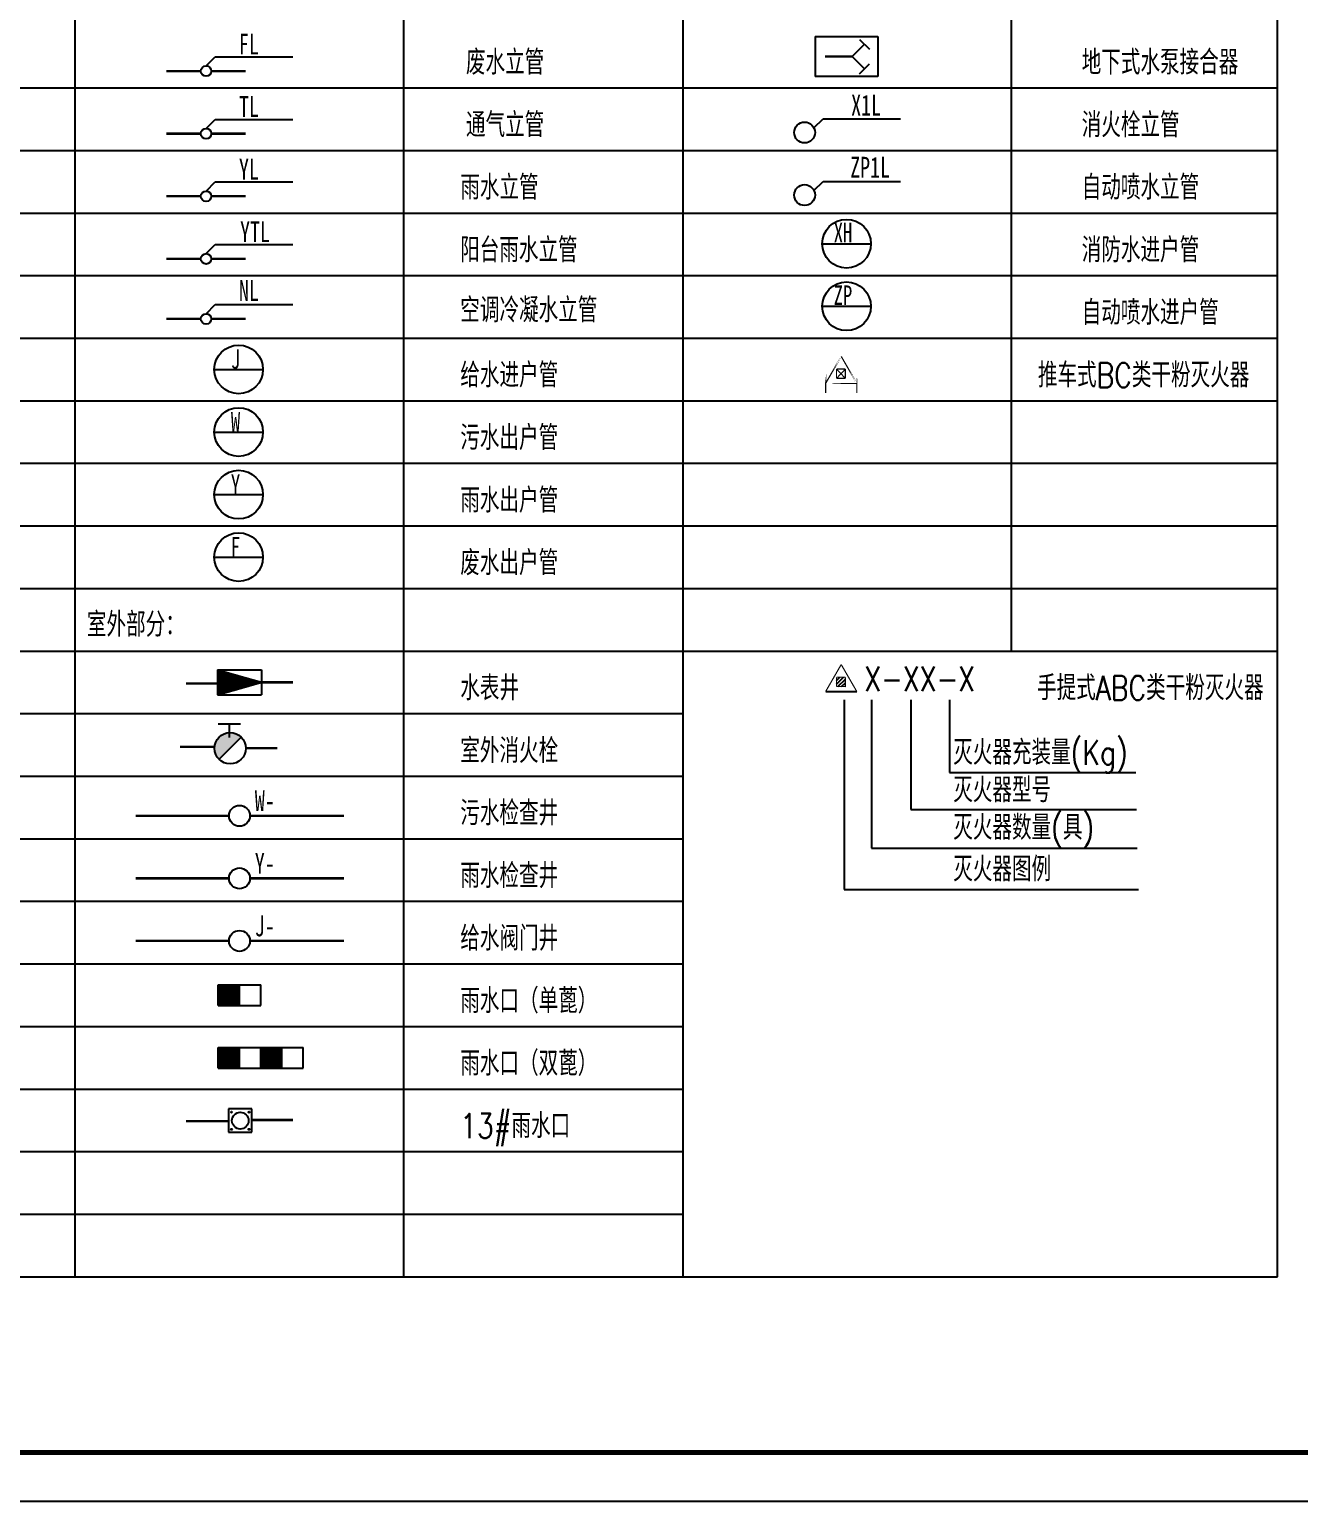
# Model space of a CAD drawing. Extents: x 27938 to 1507990, y 110129 to 923079.
# Drawn here: x 519839 to 545766, y 660457 to 690524 of the extents above; entities that cross this region are included whole.
import ezdxf

# ---------------------------------------------------------------- set-up
doc = ezdxf.new("R2010")
doc.units = 0
doc.header["$LTSCALE"] = 1000
doc.header["$MEASUREMENT"] = 0
doc.layers.add('0s-水标注', color=7, linetype='Continuous')
doc.layers.add('图框', color=140, linetype='Continuous')
doc.layers.add('yichutu', color=7, linetype='Continuous', true_color=0xffffff, plot=False)
doc.styles.add('HZ', font='txt', dxfattribs={"bigfont": 'hztxt'})
doc.styles.add('ST', font='', dxfattribs={"width": 0.8})
doc.styles.get('ST').set_extended_font_data('SimSun')

# ---------------------------------------------------------------- blocks, each defined once
blk = doc.blocks.new('*X187')
at = {"color": 0, "linetype": 'Continuous'}
for p, q in [((-79979, -68610), (-79674, -68610)), ((-79979, -68620), (-79674, -68620)), ((-79979, -68630), (-79674, -68630)), ((-79979, -68640), (-79674, -68640)), ((-79979, -68650), (-79674, -68650)), ((-79979, -68660), (-79674, -68660)), ((-79979, -68670), (-79674, -68670)), ((-79979, -68680), (-79674, -68680)), ((-79979, -68690), (-79674, -68690)), ((-79979, -68700), (-79674, -68700)), ((-79979, -68710), (-79674, -68710)), ((-79979, -68720), (-79674, -68720)), ((-79979, -68730), (-79674, -68730)), ((-79979, -68740), (-79674, -68740)), ((-79979, -68750), (-79674, -68750)), ((-79979, -68760), (-79674, -68760)), ((-79979, -68770), (-79674, -68770)), ((-79979, -68780), (-79674, -68780)), ((-79979, -68790), (-79674, -68790)), ((-79979, -68800), (-79674, -68800)), ((-79979, -68810), (-79674, -68810)), ((-79979, -68820), (-79674, -68820)), ((-79979, -68830), (-79674, -68830)), ((-79979, -68840), (-79674, -68840)), ((-79979, -68850), (-79674, -68850)), ((-79979, -68860), (-79674, -68860)), ((-79979, -68870), (-79674, -68870)), ((-79979, -68880), (-79674, -68880)), ((-79979, -68890), (-79674, -68890)), ((-79979, -68900), (-79674, -68900))]:
    blk.add_line(p, q, dxfattribs=at)
blk = doc.blocks.new('*X189')
at = {"color": 0, "linetype": 'Continuous'}
for p, q in [((-59859, -59642), (-59854, -59642)), ((-59859, -59643), (-59851, -59643)), ((-59859, -59644), (-59847, -59644)), ((-59859, -59645), (-59844, -59645)), ((-59859, -59646), (-59840, -59646)), ((-59859, -59647), (-59837, -59647)), ((-59859, -59648), (-59833, -59648)), ((-59859, -59649), (-59830, -59649)), ((-59859, -59650), (-59826, -59650)), ((-59859, -59651), (-59823, -59651)), ((-59859, -59652), (-59819, -59652)), ((-59859, -59653), (-59816, -59653)), ((-59859, -59654), (-59812, -59654)), ((-59859, -59655), (-59809, -59655)), ((-59859, -59656), (-59805, -59656)), ((-59859, -59657), (-59802, -59657)), ((-59859, -59658), (-59798, -59658)), ((-59859, -59659), (-59795, -59659)), ((-59859, -59660), (-59791, -59660)), ((-59859, -59661), (-59788, -59661)), ((-59859, -59662), (-59784, -59662)), ((-59859, -59663), (-59781, -59663)), ((-59859, -59664), (-59777, -59664)), ((-59859, -59665), (-59774, -59665)), ((-59859, -59666), (-59770, -59666)), ((-59859, -59667), (-59767, -59667)), ((-59859, -59668), (-59763, -59668)), ((-59859, -59669), (-59760, -59669)), ((-59859, -59670), (-59756, -59670)), ((-59859, -59671), (-59753, -59671)), ((-59859, -59672), (-59749, -59672)), ((-59859, -59673), (-59746, -59673)), ((-59859, -59674), (-59742, -59674)), ((-59859, -59675), (-59739, -59675)), ((-59859, -59676), (-59735, -59676)), ((-59859, -59677), (-59732, -59677)), ((-59859, -59678), (-59728, -59678)), ((-59859, -59679), (-59725, -59679)), ((-59859, -59680), (-59721, -59680)), ((-59859, -59681), (-59718, -59681)), ((-59859, -59682), (-59714, -59682)), ((-59859, -59683), (-59711, -59683)), ((-59859, -59684), (-59707, -59684)), ((-59859, -59685), (-59704, -59685)), ((-59859, -59686), (-59700, -59686)), ((-59859, -59687), (-59697, -59687)), ((-59859, -59688), (-59693, -59688)), ((-59859, -59689), (-59690, -59689)), ((-59859, -59690), (-59686, -59690)), ((-59859, -59691), (-59683, -59691)), ((-59859, -59692), (-59679, -59692)), ((-59859, -59693), (-59676, -59693)), ((-59859, -59694), (-59672, -59694)), ((-59859, -59695), (-59669, -59695)), ((-59859, -59696), (-59665, -59696)), ((-59859, -59697), (-59662, -59697)), ((-59859, -59698), (-59658, -59698)), ((-59859, -59699), (-59655, -59699)), ((-59859, -59700), (-59651, -59700)), ((-59859, -59701), (-59648, -59701)), ((-59859, -59702), (-59644, -59702)), ((-59859, -59703), (-59641, -59703)), ((-59859, -59704), (-59637, -59704)), ((-59859, -59705), (-59634, -59705)), ((-59859, -59706), (-59630, -59706)), ((-59859, -59707), (-59627, -59707)), ((-59859, -59708), (-59623, -59708)), ((-59859, -59709), (-59620, -59709)), ((-59859, -59710), (-59616, -59710)), ((-59859, -59711), (-59613, -59711)), ((-59859, -59712), (-59609, -59712)), ((-59859, -59713), (-59606, -59713)), ((-59859, -59714), (-59602, -59714)), ((-59859, -59715), (-59599, -59715)), ((-59859, -59716), (-59595, -59716)), ((-59859, -59717), (-59592, -59717)), ((-59859, -59718), (-59588, -59718)), ((-59859, -59719), (-59585, -59719)), ((-59859, -59720), (-59581, -59720)), ((-59859, -59721), (-59578, -59721)), ((-59859, -59722), (-59574, -59722)), ((-59859, -59723), (-59571, -59723)), ((-59859, -59724), (-59567, -59724)), ((-59859, -59725), (-59564, -59725)), ((-59859, -59726), (-59560, -59726)), ((-59859, -59727), (-59557, -59727)), ((-59859, -59728), (-59553, -59728)), ((-59859, -59729), (-59550, -59729)), ((-59859, -59730), (-59546, -59730)), ((-59859, -59731), (-59543, -59731)), ((-59859, -59732), (-59539, -59732)), ((-59859, -59733), (-59536, -59733)), ((-59859, -59734), (-59532, -59734)), ((-59859, -59735), (-59529, -59735)), ((-59859, -59736), (-59525, -59736)), ((-59859, -59737), (-59522, -59737)), ((-59859, -59738), (-59518, -59738)), ((-59859, -59739), (-59515, -59739)), ((-59859, -59740), (-59511, -59740)), ((-59859, -59741), (-59508, -59741)), ((-59859, -59742), (-59504, -59742)), ((-59859, -59743), (-59501, -59743)), ((-59859, -59744), (-59497, -59744)), ((-59859, -59745), (-59494, -59745)), ((-59859, -59746), (-59490, -59746)), ((-59859, -59747), (-59487, -59747)), ((-59859, -59748), (-59483, -59748)), ((-59859, -59749), (-59480, -59749)), ((-59859, -59750), (-59476, -59750)), ((-59859, -59751), (-59473, -59751)), ((-59859, -59752), (-59469, -59752)), ((-59859, -59753), (-59466, -59753)), ((-59859, -59754), (-59462, -59754)), ((-59859, -59755), (-59459, -59755)), ((-59859, -59756), (-59455, -59756)), ((-59859, -59757), (-59452, -59757)), ((-59859, -59758), (-59448, -59758)), ((-59859, -59759), (-59445, -59759)), ((-59859, -59760), (-59441, -59760)), ((-59859, -59761), (-59438, -59761)), ((-59859, -59762), (-59434, -59762)), ((-59859, -59763), (-59431, -59763)), ((-59859, -59764), (-59427, -59764)), ((-59859, -59765), (-59424, -59765)), ((-59859, -59766), (-59420, -59766)), ((-59859, -59767), (-59417, -59767)), ((-59859, -59768), (-59413, -59768)), ((-59859, -59769), (-59410, -59769)), ((-59859, -59770), (-59406, -59770)), ((-59859, -59771), (-59403, -59771)), ((-59859, -59772), (-59399, -59772)), ((-59859, -59773), (-59396, -59773)), ((-59859, -59774), (-59392, -59774)), ((-59859, -59775), (-59389, -59775)), ((-59859, -59776), (-59385, -59776)), ((-59859, -59777), (-59382, -59777)), ((-59859, -59778), (-59378, -59778)), ((-59859, -59779), (-59375, -59779)), ((-59859, -59780), (-59371, -59780)), ((-59859, -59781), (-59368, -59781)), ((-59859, -59782), (-59364, -59782)), ((-59859, -59783), (-59361, -59783)), ((-59859, -59784), (-59357, -59784)), ((-59859, -59785), (-59354, -59785)), ((-59859, -59786), (-59350, -59786)), ((-59859, -59787), (-59347, -59787)), ((-59859, -59788), (-59343, -59788)), ((-59859, -59789), (-59340, -59789)), ((-59859, -59790), (-59336, -59790)), ((-59859, -59791), (-59333, -59791)), ((-59859, -59792), (-59329, -59792)), ((-59859, -59793), (-59326, -59793)), ((-59859, -59794), (-59322, -59794)), ((-59859, -59795), (-59319, -59795)), ((-59859, -59796), (-59315, -59796)), ((-59859, -59797), (-59312, -59797)), ((-59859, -59798), (-59308, -59798)), ((-59859, -59799), (-59305, -59799)), ((-59859, -59800), (-59301, -59800)), ((-59859, -59801), (-59298, -59801)), ((-59859, -59802), (-59294, -59802)), ((-59859, -59803), (-59291, -59803)), ((-59859, -59804), (-59287, -59804)), ((-59859, -59805), (-59284, -59805)), ((-59859, -59806), (-59280, -59806)), ((-59859, -59807), (-59277, -59807)), ((-59859, -59808), (-59273, -59808)), ((-59859, -59809), (-59270, -59809)), ((-59859, -59810), (-59266, -59810)), ((-59859, -59811), (-59263, -59811)), ((-59859, -59812), (-59259, -59812)), ((-59859, -59813), (-59256, -59813)), ((-59859, -59814), (-59252, -59814)), ((-59859, -59815), (-59249, -59815)), ((-59859, -59816), (-59245, -59816)), ((-59859, -59817), (-59242, -59817)), ((-59859, -59818), (-59238, -59818)), ((-59859, -59819), (-59235, -59819)), ((-59859, -59820), (-59231, -59820)), ((-59859, -59821), (-59228, -59821)), ((-59859, -59822), (-59224, -59822)), ((-59859, -59823), (-59221, -59823)), ((-59859, -59824), (-59217, -59824)), ((-59859, -59825), (-59214, -59825)), ((-59859, -59826), (-59210, -59826)), ((-59859, -59827), (-59207, -59827)), ((-59859, -59828), (-59203, -59828)), ((-59859, -59829), (-59200, -59829)), ((-59859, -59830), (-59196, -59830)), ((-59859, -59831), (-59193, -59831)), ((-59859, -59832), (-59189, -59832)), ((-59859, -59833), (-59186, -59833)), ((-59859, -59834), (-59182, -59834)), ((-59859, -59835), (-59179, -59835)), ((-59859, -59836), (-59175, -59836)), ((-59859, -59837), (-59172, -59837)), ((-59859, -59838), (-59168, -59838)), ((-59859, -59839), (-59165, -59839)), ((-59859, -59840), (-59161, -59840)), ((-59859, -59841), (-59158, -59841)), ((-59859, -59842), (-59154, -59842)), ((-59859, -59843), (-59151, -59843)), ((-59859, -59844), (-59147, -59844)), ((-59859, -59845), (-59144, -59845)), ((-59859, -59846), (-59140, -59846)), ((-59859, -59847), (-59137, -59847)), ((-59859, -59848), (-59133, -59848)), ((-59859, -59849), (-59130, -59849)), ((-59859, -59850), (-59126, -59850)), ((-59859, -59851), (-59123, -59851)), ((-59859, -59852), (-59119, -59852)), ((-59859, -59853), (-59116, -59853)), ((-59859, -59854), (-59112, -59854)), ((-59859, -59855), (-59109, -59855)), ((-59859, -59856), (-59105, -59856)), ((-59859, -59857), (-59102, -59857)), ((-59859, -59858), (-59098, -59858)), ((-59859, -59859), (-59095, -59859)), ((-59859, -59860), (-59091, -59860)), ((-59859, -59861), (-59088, -59861)), ((-59859, -59862), (-59084, -59862)), ((-59859, -59863), (-59081, -59863)), ((-59859, -59864), (-59077, -59864)), ((-59859, -59865), (-59074, -59865)), ((-59859, -59866), (-59070, -59866)), ((-59859, -59867), (-59067, -59867)), ((-59859, -59868), (-59063, -59868)), ((-59859, -59869), (-59060, -59869)), ((-59859, -59870), (-59056, -59870)), ((-59859, -59871), (-59053, -59871)), ((-59859, -59872), (-59049, -59872)), ((-59859, -59873), (-59046, -59873)), ((-59859, -59874), (-59042, -59874)), ((-59859, -59875), (-59039, -59875)), ((-59859, -59876), (-59035, -59876)), ((-59859, -59877), (-59032, -59877)), ((-59859, -59878), (-59028, -59878)), ((-59859, -59879), (-59025, -59879)), ((-59859, -59880), (-59021, -59880)), ((-59859, -59881), (-59018, -59881)), ((-59859, -59882), (-59014, -59882)), ((-59859, -59883), (-59011, -59883)), ((-59859, -59884), (-59007, -59884)), ((-59859, -59885), (-59004, -59885)), ((-59859, -59886), (-59000, -59886)), ((-59859, -59887), (-58997, -59887)), ((-59859, -59888), (-58993, -59888)), ((-59859, -59889), (-58990, -59889)), ((-59859, -59890), (-58986, -59890)), ((-59859, -59891), (-58983, -59891)), ((-59859, -59892), (-58979, -59892)), ((-59859, -59893), (-58976, -59893)), ((-59859, -59894), (-58972, -59894)), ((-59859, -59895), (-58969, -59895)), ((-59859, -59898), (-58970, -59898)), ((-59859, -59899), (-58974, -59899)), ((-59859, -59900), (-58977, -59900)), ((-59859, -59901), (-58981, -59901)), ((-59859, -59902), (-58984, -59902)), ((-59859, -59903), (-58988, -59903)), ((-59859, -59904), (-58991, -59904)), ((-59859, -59905), (-58995, -59905)), ((-59859, -59906), (-58998, -59906)), ((-59859, -59907), (-59002, -59907)), ((-59859, -59908), (-59005, -59908)), ((-59859, -59909), (-59009, -59909)), ((-59859, -59910), (-59012, -59910)), ((-59859, -59911), (-59016, -59911)), ((-59859, -59912), (-59019, -59912)), ((-59859, -59913), (-59023, -59913)), ((-59859, -59914), (-59026, -59914)), ((-59859, -59915), (-59030, -59915)), ((-59859, -59916), (-59033, -59916)), ((-59859, -59917), (-59037, -59917)), ((-59859, -59918), (-59040, -59918)), ((-59859, -59919), (-59044, -59919)), ((-59859, -59920), (-59047, -59920)), ((-59859, -59921), (-59051, -59921)), ((-59859, -59922), (-59054, -59922)), ((-59859, -59923), (-59058, -59923)), ((-59859, -59924), (-59061, -59924)), ((-59859, -59925), (-59065, -59925)), ((-59859, -59926), (-59068, -59926)), ((-59859, -59927), (-59072, -59927)), ((-59859, -59928), (-59075, -59928)), ((-59859, -59929), (-59079, -59929)), ((-59859, -59930), (-59082, -59930)), ((-59859, -59931), (-59086, -59931)), ((-59859, -59932), (-59089, -59932)), ((-59859, -59933), (-59093, -59933)), ((-59859, -59934), (-59096, -59934)), ((-59859, -59935), (-59100, -59935)), ((-59859, -59936), (-59103, -59936)), ((-59859, -59937), (-59107, -59937)), ((-59859, -59938), (-59110, -59938)), ((-59859, -59939), (-59114, -59939)), ((-59859, -59940), (-59117, -59940)), ((-59859, -59941), (-59121, -59941)), ((-59859, -59942), (-59124, -59942)), ((-59859, -59943), (-59128, -59943)), ((-59859, -59944), (-59131, -59944)), ((-59859, -59945), (-59135, -59945)), ((-59859, -59946), (-59138, -59946)), ((-59859, -59947), (-59142, -59947)), ((-59859, -59948), (-59145, -59948)), ((-59859, -59949), (-59149, -59949)), ((-59859, -59950), (-59152, -59950)), ((-59859, -59951), (-59156, -59951)), ((-59859, -59952), (-59159, -59952)), ((-59859, -59953), (-59163, -59953)), ((-59859, -59954), (-59166, -59954)), ((-59859, -59955), (-59170, -59955)), ((-59859, -59956), (-59173, -59956)), ((-59859, -59957), (-59177, -59957)), ((-59859, -59958), (-59180, -59958)), ((-59859, -59959), (-59184, -59959)), ((-59859, -59960), (-59187, -59960)), ((-59859, -59961), (-59191, -59961)), ((-59859, -59962), (-59194, -59962)), ((-59859, -59963), (-59198, -59963)), ((-59859, -59964), (-59201, -59964)), ((-59859, -59965), (-59205, -59965)), ((-59859, -59966), (-59208, -59966)), ((-59859, -59967), (-59212, -59967)), ((-59859, -59968), (-59215, -59968)), ((-59859, -59969), (-59219, -59969)), ((-59859, -59970), (-59222, -59970)), ((-59859, -59971), (-59226, -59971)), ((-59859, -59972), (-59229, -59972)), ((-59859, -59973), (-59233, -59973)), ((-59859, -59974), (-59236, -59974)), ((-59859, -59975), (-59240, -59975)), ((-59859, -59976), (-59243, -59976)), ((-59859, -59977), (-59247, -59977)), ((-59859, -59978), (-59250, -59978)), ((-59859, -59979), (-59254, -59979)), ((-59859, -59980), (-59257, -59980)), ((-59859, -59981), (-59261, -59981)), ((-59859, -59982), (-59264, -59982)), ((-59859, -59983), (-59268, -59983)), ((-59859, -59984), (-59271, -59984)), ((-59859, -59985), (-59275, -59985)), ((-59859, -59986), (-59278, -59986)), ((-59859, -59987), (-59282, -59987)), ((-59859, -59988), (-59285, -59988)), ((-59859, -59989), (-59289, -59989)), ((-59859, -59990), (-59292, -59990)), ((-59859, -59991), (-59296, -59991)), ((-59859, -59992), (-59299, -59992)), ((-59859, -59993), (-59303, -59993)), ((-59859, -59994), (-59306, -59994)), ((-59859, -59995), (-59310, -59995)), ((-59859, -59996), (-59313, -59996)), ((-59859, -59997), (-59317, -59997)), ((-59859, -59998), (-59320, -59998)), ((-59859, -59999), (-59324, -59999)), ((-59859, -60000), (-59327, -60000)), ((-59859, -60001), (-59331, -60001)), ((-59859, -60002), (-59334, -60002)), ((-59859, -60003), (-59338, -60003)), ((-59859, -60004), (-59341, -60004)), ((-59859, -60005), (-59345, -60005)), ((-59859, -60006), (-59348, -60006)), ((-59859, -60007), (-59352, -60007)), ((-59859, -60008), (-59355, -60008)), ((-59859, -60009), (-59359, -60009)), ((-59859, -60010), (-59362, -60010)), ((-59859, -60011), (-59366, -60011)), ((-59859, -60012), (-59369, -60012)), ((-59859, -60013), (-59373, -60013)), ((-59859, -60014), (-59376, -60014)), ((-59859, -60015), (-59380, -60015)), ((-59859, -60016), (-59383, -60016)), ((-59859, -60017), (-59387, -60017)), ((-59859, -60018), (-59390, -60018)), ((-59859, -60019), (-59394, -60019)), ((-59859, -60020), (-59397, -60020)), ((-59859, -60021), (-59401, -60021)), ((-59859, -60022), (-59404, -60022)), ((-59859, -60023), (-59408, -60023)), ((-59859, -60024), (-59411, -60024)), ((-59859, -60025), (-59415, -60025)), ((-59859, -60026), (-59418, -60026)), ((-59859, -60027), (-59422, -60027)), ((-59859, -60028), (-59425, -60028)), ((-59859, -60029), (-59429, -60029)), ((-59859, -60030), (-59432, -60030)), ((-59859, -60031), (-59436, -60031)), ((-59859, -60032), (-59439, -60032)), ((-59859, -60033), (-59443, -60033)), ((-59859, -60034), (-59446, -60034)), ((-59859, -60035), (-59450, -60035)), ((-59859, -60036), (-59453, -60036)), ((-59859, -60037), (-59457, -60037)), ((-59859, -60038), (-59460, -60038)), ((-59859, -60039), (-59464, -60039)), ((-59859, -60040), (-59467, -60040)), ((-59859, -60041), (-59471, -60041)), ((-59859, -60042), (-59474, -60042)), ((-59859, -60043), (-59478, -60043)), ((-59859, -60044), (-59481, -60044)), ((-59859, -60045), (-59485, -60045)), ((-59859, -60046), (-59488, -60046)), ((-59859, -60047), (-59492, -60047)), ((-59859, -60048), (-59495, -60048)), ((-59859, -60049), (-59499, -60049)), ((-59859, -60050), (-59502, -60050)), ((-59859, -60051), (-59506, -60051)), ((-59859, -60052), (-59509, -60052)), ((-59859, -60053), (-59513, -60053)), ((-59859, -60054), (-59516, -60054)), ((-59859, -60055), (-59520, -60055)), ((-59859, -60056), (-59523, -60056)), ((-59859, -60057), (-59527, -60057)), ((-59859, -60058), (-59530, -60058)), ((-59859, -60059), (-59534, -60059)), ((-59859, -60060), (-59537, -60060)), ((-59859, -60061), (-59541, -60061)), ((-59859, -60062), (-59544, -60062)), ((-59859, -60063), (-59548, -60063)), ((-59859, -60064), (-59551, -60064)), ((-59859, -60065), (-59555, -60065)), ((-59859, -60066), (-59558, -60066)), ((-59859, -60067), (-59562, -60067)), ((-59859, -60068), (-59565, -60068)), ((-59859, -60069), (-59569, -60069)), ((-59859, -60070), (-59572, -60070)), ((-59859, -60071), (-59576, -60071)), ((-59859, -60072), (-59579, -60072)), ((-59859, -60073), (-59583, -60073)), ((-59859, -60074), (-59586, -60074)), ((-59859, -60075), (-59590, -60075)), ((-59859, -60076), (-59593, -60076)), ((-59859, -60077), (-59597, -60077)), ((-59859, -60078), (-59600, -60078)), ((-59859, -60079), (-59604, -60079)), ((-59859, -60080), (-59607, -60080)), ((-59859, -60081), (-59611, -60081)), ((-59859, -60082), (-59614, -60082)), ((-59859, -60083), (-59618, -60083)), ((-59859, -60084), (-59621, -60084)), ((-59859, -60085), (-59625, -60085)), ((-59859, -60086), (-59628, -60086)), ((-59859, -60087), (-59632, -60087)), ((-59859, -60088), (-59635, -60088)), ((-59859, -60089), (-59639, -60089)), ((-59859, -60090), (-59642, -60090)), ((-59859, -60091), (-59646, -60091)), ((-59859, -60092), (-59649, -60092)), ((-59859, -60093), (-59653, -60093)), ((-59859, -60094), (-59656, -60094)), ((-59859, -60095), (-59660, -60095)), ((-59859, -60096), (-59663, -60096)), ((-59859, -60097), (-59667, -60097)), ((-59859, -60098), (-59670, -60098)), ((-59859, -60099), (-59674, -60099)), ((-59859, -60100), (-59677, -60100)), ((-59859, -60101), (-59681, -60101)), ((-59859, -60102), (-59684, -60102)), ((-59859, -60103), (-59688, -60103)), ((-59859, -60104), (-59691, -60104)), ((-59859, -60105), (-59695, -60105)), ((-59859, -60106), (-59698, -60106)), ((-59859, -60107), (-59702, -60107)), ((-59859, -60108), (-59705, -60108)), ((-59859, -60109), (-59709, -60109)), ((-59859, -60110), (-59712, -60110)), ((-59859, -60111), (-59716, -60111)), ((-59859, -60112), (-59719, -60112)), ((-59859, -60113), (-59723, -60113)), ((-59859, -60114), (-59726, -60114)), ((-59859, -60115), (-59730, -60115)), ((-59859, -60116), (-59733, -60116)), ((-59859, -60117), (-59737, -60117)), ((-59859, -60118), (-59740, -60118)), ((-59859, -60119), (-59744, -60119)), ((-59859, -60120), (-59747, -60120)), ((-59859, -60121), (-59751, -60121)), ((-59859, -60122), (-59754, -60122)), ((-59859, -60123), (-59758, -60123)), ((-59859, -60124), (-59761, -60124)), ((-59859, -60125), (-59765, -60125)), ((-59859, -60126), (-59768, -60126)), ((-59859, -60127), (-59772, -60127)), ((-59859, -60128), (-59775, -60128)), ((-59859, -60129), (-59779, -60129)), ((-59859, -60130), (-59782, -60130)), ((-59859, -60131), (-59786, -60131)), ((-59859, -60132), (-59789, -60132)), ((-59859, -60133), (-59793, -60133)), ((-59859, -60134), (-59796, -60134)), ((-59859, -60135), (-59800, -60135)), ((-59859, -60136), (-59803, -60136)), ((-59859, -60137), (-59807, -60137)), ((-59859, -60138), (-59810, -60138)), ((-59859, -60139), (-59814, -60139)), ((-59859, -60140), (-59817, -60140)), ((-59859, -60141), (-59821, -60141)), ((-59859, -60142), (-59824, -60142)), ((-59859, -60143), (-59828, -60143)), ((-59859, -60144), (-59831, -60144)), ((-59859, -60145), (-59835, -60145)), ((-59859, -60146), (-59838, -60146)), ((-59859, -60147), (-59842, -60147)), ((-59859, -60148), (-59845, -60148)), ((-59859, -60149), (-59849, -60149)), ((-59859, -60150), (-59852, -60150))]:
    blk.add_line(p, q, dxfattribs=at)
blk = doc.blocks.new('TK')
at = {"layer": '图框'}
blk.add_lwpolyline([(465375, 548714), (549475, 548714), (549475, 489314), (465375, 489314)], close=True, dxfattribs=at)
blk.add_lwpolyline([(465375, 548714), (549475, 548714), (549475, 489314), (465375, 489314)], close=True, dxfattribs=at)
at = {"layer": '图框', "const_width": 100}
blk.add_lwpolyline([(548475, 490314), (548475, 547714), (467875, 547714), (467875, 490314)], close=True, dxfattribs=at)
blk = doc.blocks.new('yct-841-594-84100-59399.9999999999-100-1000.0')
at = {"layer": 'yichutu', "color": 7, "true_color": 0xffffff}
blk.add_lwpolyline([(0, 0), (0, 59400), (84100, 59400), (84100, 0)], close=True, dxfattribs=at)

msp = doc.modelspace()

# ---------------------------------------------------------------- hatches: boundary and pattern name
at = {"layer": '0s-水标注'}
h = msp.add_hatch(dxfattribs=at)
h.set_pattern_fill('普通砖', color=256, scale=42, style=0)
h.set_pattern_definition([(45, (495766.19, 644979.02), (-37.123106, 37.123106), [])])
h.paths.add_polyline_path([(536327, 677294), (536327, 677102.9), (536507.7, 677102.9), (536507.7, 677294)])
at = {"layer": '0s-水标注', "ltscale": 1.5}
msp.add_hatch(color=256, dxfattribs=at).paths.add_polyline_path([(523618.8, 675842.5, 0.1989124), (523712.4, 675616.5), (524164.2, 676068.4, 0.6681786)])

# ---------------------------------------------------------------- linework, layer by layer
for p, q in [((520774.8, 665048.8), (520774.8, 713006.8)), ((527484.3, 665048.8), (527484.3, 713006.8)), ((533193.8, 670160.8), (533193.8, 713006.8)), ((533193.8, 665048.8), (533193.8, 713006.8)), ((539903.3, 677828.8), (539903.3, 713006.8)), ((545334.8, 665048.8), (545334.8, 713006.8)), ((535891.8, 690378.1), (537169.8, 690378.1)), ((535891.8, 690378.1), (535891.8, 689561.5)), ((537169.8, 690378.1), (537169.8, 689561.5)), ((536645.4, 689969.8), (536896.4, 690220.8)), ((536796, 690321.2), (536996.8, 690120.4)), ((523446.7, 689779.8), (523632, 689965.1)), ((523632, 689965.1), (525217, 689965.1)), ((536645.4, 689969.8), (536896.4, 689718.8)), ((536796, 689618.4), (536996.8, 689819.2)), ((537169.8, 689561.5), (535891.8, 689561.5)), ((496214.8, 689330.8), (545334.8, 689330.8)), ((523446.7, 688501.8), (523632, 688687.1)), ((523632, 688687.1), (525217, 688687.1)), ((535865.7, 688512.8), (536051, 688698.2)), ((536051, 688698.2), (537636, 688698.2)), ((496214.8, 688052.8), (545334.8, 688052.8)), ((523446.7, 687223.8), (523632, 687409.1)), ((523632, 687409.1), (525217, 687409.1)), ((535865.7, 687234.8), (536051, 687420.2)), ((536051, 687420.2), (537636, 687420.2)), ((496214.8, 686774.8), (545334.8, 686774.8)), ((523446.7, 685945.8), (523632, 686131.1)), ((523632, 686131.1), (525217, 686131.1)), ((536033.8, 686146.9), (537027.8, 686146.9)), ((496214.8, 685496.8), (545334.8, 685496.8)), ((523446.7, 684718.4), (523632, 684903.8)), ((523632, 684903.8), (525217, 684903.8)), ((536033.8, 684868.9), (537027.8, 684868.9)), ((496214.8, 684218.8), (545334.8, 684218.8)), ((523614.8, 683579.8), (524608.8, 683579.8)), ((496214.8, 682940.8), (545334.8, 682940.8)), ((523614.8, 682301.8), (524608.8, 682301.8)), ((496214.8, 681662.8), (545334.8, 681662.8)), ((523614.8, 681023.8), (524608.8, 681023.8)), ((496214.8, 680384.8), (545334.8, 680384.8)), ((523614.8, 679745.8), (524608.8, 679745.8)), ((496214.8, 679106.8), (545334.8, 679106.8)), ((496214.8, 677828.8), (545334.8, 677828.8)), ((496214.8, 677828.8), (545334.8, 677828.8)), ((523682.2, 677445.4), (524576.8, 677445.4)), ((523682.2, 677445.4), (524576.8, 677189.8)), ((523682.2, 677445.4), (523682.2, 676934.2)), ((524576.8, 677445.4), (524576.8, 676934.2)), ((524576.8, 677189.8), (523682.2, 676934.2)), ((523682.2, 676934.2), (524576.8, 676934.2)), ((536482.2, 676829.4), (536482.2, 672954.5)), ((537041, 676829.4), (537041, 673803.9)), ((537842.5, 676829.4), (537842.5, 674591)), ((538633.7, 676829.4), (538633.7, 675350.8)), ((496214.8, 676550.8), (533193.8, 676550.8)), ((523697.3, 676339.9), (524149.2, 676339.9)), ((523923.2, 676061.8), (523923.2, 676339.9)), ((524164.2, 676068.4), (523712.4, 675616.5)), ((538633.7, 675350.8), (542438.5, 675350.8)), ((496214.8, 675272.8), (533193.8, 675272.8)), ((537842.5, 674591), (542452.7, 674591)), ((496214.8, 673994.8), (533193.8, 673994.8)), ((537041, 673803.9), (542466.9, 673803.9)), ((536482.2, 672954.5), (542495.3, 672954.5)), ((496214.8, 672716.8), (533193.8, 672716.8)), ((496214.8, 671438.8), (533193.8, 671438.8)), ((523696.4, 671012.8), (524562.6, 671012.8)), ((523696.4, 670586.8), (523696.4, 671012.8)), ((524129.5, 670586.8), (524129.5, 671012.8)), ((524562.6, 670586.8), (524562.6, 671012.8)), ((523696.4, 670586.8), (524562.6, 670586.8)), ((496214.8, 670160.8), (533193.8, 670160.8)), ((523696.4, 669306.2), (523696.4, 669732.2)), ((523696.4, 669732.2), (524562.6, 669732.2)), ((524129.5, 669306.2), (524129.5, 669732.2)), ((524562.6, 669306.2), (524562.6, 669732.2)), ((524562.6, 669732.2), (525428.8, 669732.2)), ((524562.6, 669306.2), (524562.6, 669732.2)), ((524995.7, 669306.2), (524995.7, 669732.2)), ((525428.8, 669306.2), (525428.8, 669732.2)), ((523696.4, 669306.2), (524562.6, 669306.2)), ((524562.6, 669306.2), (525428.8, 669306.2)), ((496214.8, 668882.8), (533193.8, 668882.8)), ((523904.4, 668480.1), (523904.4, 668000.1)), ((524384.4, 668480.1), (523904.4, 668480.1)), ((524384.4, 668000.1), (524384.4, 668480.1)), ((523904.4, 668000.1), (524384.4, 668000.1)), ((496214.8, 667604.8), (533193.8, 667604.8)), ((496214.8, 666326.8), (533193.8, 666326.8)), ((496214.8, 665048.8), (545334.8, 665048.8))]:
    msp.add_line(p, q, dxfattribs=at)
at = {"layer": '0s-水标注', "ltscale": 1.5, "const_width": 50}
for points in [[(536091.1, 689969.8), (536645.4, 689969.8)], [(522637.6, 689673.3), (523340.2, 689673.3)], [(523553.2, 689673.3), (524255.7, 689673.3)], [(522637.6, 688395.3), (523340.2, 688395.3)], [(523553.2, 688395.3), (524255.7, 688395.3)], [(522637.6, 687117.3), (523340.2, 687117.3)], [(523553.2, 687117.3), (524255.7, 687117.3)], [(522637.6, 685839.3), (523340.2, 685839.3)], [(523553.2, 685839.3), (524255.7, 685839.3)], [(522637.6, 684611.9), (523340.2, 684611.9)], [(523553.2, 684611.9), (524255.7, 684611.9)], [(523035.8, 677164.8), (523738.3, 677164.8)], [(524576.8, 677189.8), (525219.7, 677189.8)], [(522916.1, 675869.6), (523618.6, 675869.6)], [(524257.8, 675842.5), (524900.7, 675842.5)], [(522006, 674463.4), (523916.5, 674463.4)], [(524342.5, 674463.4), (526266, 674463.4)], [(522006, 673185.4), (523916.5, 673185.4)], [(524342.5, 673185.4), (526266, 673185.4)], [(522006, 671907.4), (523916.5, 671907.4)], [(524342.5, 671907.4), (526266, 671907.4)], [(523035.8, 668225.5), (523904.4, 668225.5)], [(524384.4, 668250.5), (525219.7, 668250.5)]]:
    msp.add_lwpolyline(points, dxfattribs=at)
at = {"layer": '0s-水标注', "const_width": 25}
for points in [[(536422.4, 683846.5), (536102.9, 683293.1)], [(536741.9, 683293.1), (536422.4, 683846.5)], [(536102.9, 683485.8), (536102.9, 683100.4)], [(536741.9, 683485.8), (536741.9, 683100.4)], [(536102.9, 683293.1), (536741.9, 683293.1)]]:
    msp.add_lwpolyline(points, close=True, dxfattribs=at)
at = {"layer": '0s-水标注'}
for points, const_width in [([(536327, 683396.9), (536327, 683588)], 24), ([(536327, 683588), (536507.7, 683588)], 24), ([(536327, 683588), (536507.7, 683396.9)], 24), ([(536507.7, 683588), (536327, 683396.9)], 24), ([(536507.7, 683588), (536507.7, 683396.9)], 24), ([(536507.7, 683396.9), (536327, 683396.9)], 24), ([(536422.4, 677552.5), (536102.9, 676999.1)], 24), ([(536741.9, 676999.1), (536422.4, 677552.5)], 24), ([(536327, 677294), (536507.7, 677294)], 24), ([(536327, 677102.9), (536327, 677294)], 24), ([(536507.7, 677102.9), (536327, 677102.9)], 24), ([(536507.7, 677294), (536507.7, 677102.9)], 24), ([(536102.9, 676999.1), (536741.9, 676999.1)], 36)]:
    msp.add_lwpolyline(points, dxfattribs=dict(at, const_width=const_width))
at = {"layer": '0s-水标注', "ltscale": 1.5}
for centre, radius in [((523446.7, 689673.3), 106.5), ((535674.5, 688418.9), 213), ((523446.7, 688395.3), 106.5), ((535674.5, 687140.9), 213), ((523446.7, 687117.3), 106.5), ((536530.8, 686146.9), 497), ((523446.7, 685839.3), 106.5), ((536530.8, 684868.9), 497), ((523446.7, 684611.9), 106.5), ((524111.8, 683579.8), 497), ((524111.8, 682301.8), 497), ((524111.8, 681023.8), 497), ((524111.8, 679745.8), 497), ((523938.3, 675842.5), 319.5), ((524129.5, 674463.4), 213), ((524129.5, 673185.4), 213), ((524129.5, 671907.4), 213), ((523967.6, 668409.9), 11.7), ((524146.4, 668236.5), 170.4), ((524325.3, 668409.9), 11.7), ((523967.6, 668060.3), 11.7), ((524325.3, 668060.3), 11.7)]:
    msp.add_circle(centre, radius, dxfattribs=at)

# ---------------------------------------------------------------- block references
msp.add_blockref('TK', (26661.9, 171143.3))
msp.add_blockref('*X189', (583540.9, 737086.1), dxfattribs=at)
at = {"layer": '0s-水标注', "ltscale": 1.5, "xscale": 1.419999999925494, "yscale": 1.419999999925494, "zscale": 1.419999999925494}
for p in [(637266, 768428.6), (637266, 767148), (638132.2, 767148)]:
    msp.add_blockref('*X187', p, dxfattribs=at)
at = {"layer": 'yichutu'}
msp.add_blockref('yct-841-594-84100-59399.9999999999-100-1000.0', (492036.9, 660457), dxfattribs=at)

# ---------------------------------------------------------------- texts
at = {"layer": '0s-水标注', "ltscale": 1.5, "style": 'ST', "width": 0.7}
for s, height, p in [('FL', 426, (524118.8, 690013.1)), ('TL', 426, (524118.8, 688735.7)), ('X1L', 426, (536625.6, 688765.3)), ('YL', 426, (524118.8, 687458.2)), ('ZP1L', 426, (536606.7, 687496.4)), ('YTL', 426, (524142.3, 686180.8)), ('XH', 397.6, (536269.5, 686176.7)), ('NL', 426, (524118.8, 684978.8)), ('ZP', 397.6, (536269.5, 684898.7)), ('J', 397.6, (523954.2, 683594.2)), ('W', 397.6, (523954.2, 682316.2)), ('Y', 397.6, (523954.2, 681038.2)), ('F', 397.6, (523954.2, 679760.2)), ('W-', 426, (524442.9, 674558.1)), ('Y-', 426, (524442.9, 673280.1)), ('J-', 426, (524442.9, 672002.1))]:
    msp.add_text(s, height=height, dxfattribs=at).set_placement(p)
at = {"layer": '0s-水标注', "style": 'HZ', "width": 0.8}
for s, p in [('废水立管', (528756.1, 689602.8)), ('地下式水泵接合器', (541335.3, 689602.8)), ('通气立管', (528756.1, 688324.8)), ('消火栓立管', (541335.3, 688322.6)), ('雨水立管', (528640.3, 687046.8)), ('自动喷水立管', (541335.3, 687046.8)), ('阳台雨水立管', (528637.7, 685768.8)), ('消防水进户管', (541335.3, 685768.8)), ('空调冷凝水立管', (528640.3, 684541.5)), ('自动喷水进户管', (541335.3, 684490.8)), ('给水进户管', (528640.3, 683212.8)), ('推车式BC类干粉灭火器', (540439.6, 683212.8)), ('污水出户管', (528640.3, 681934.8)), ('雨水出户管', (528640.3, 680656.8)), ('废水出户管', (528640.3, 679378.8)), ('室外部分：', (521012.8, 678119.1)), ('X-XX-X', (536896.1, 677010.5)), ('水表井', (528640.3, 676822.8)), ('手提式ABC类干粉灭火器', (540422.7, 676825)), ('室外消火栓', (528640.3, 675542.6)), ('灭火器充装量(Kg)', (538710.8, 675505.8)), ('灭火器型号', (538710.8, 674739.8)), ('污水检查井', (528640.3, 674266.8)), ('灭火器数量(具)', (538710.8, 673973.8)), ('雨水检查井', (528640.3, 672988.8)), ('灭火器图例', (538710.8, 673122.7)), ('给水阀门井', (528640.3, 671710.8)), ('雨水口（单蓖）', (528640.3, 670432.8)), ('雨水口（双蓖）', (528640.3, 669157)), ('13#雨水口', (528640.3, 667881.3))]:
    msp.add_text(s, height=500, rotation=0, dxfattribs=at).set_placement(p)

doc.saveas('drawing.dxf')
